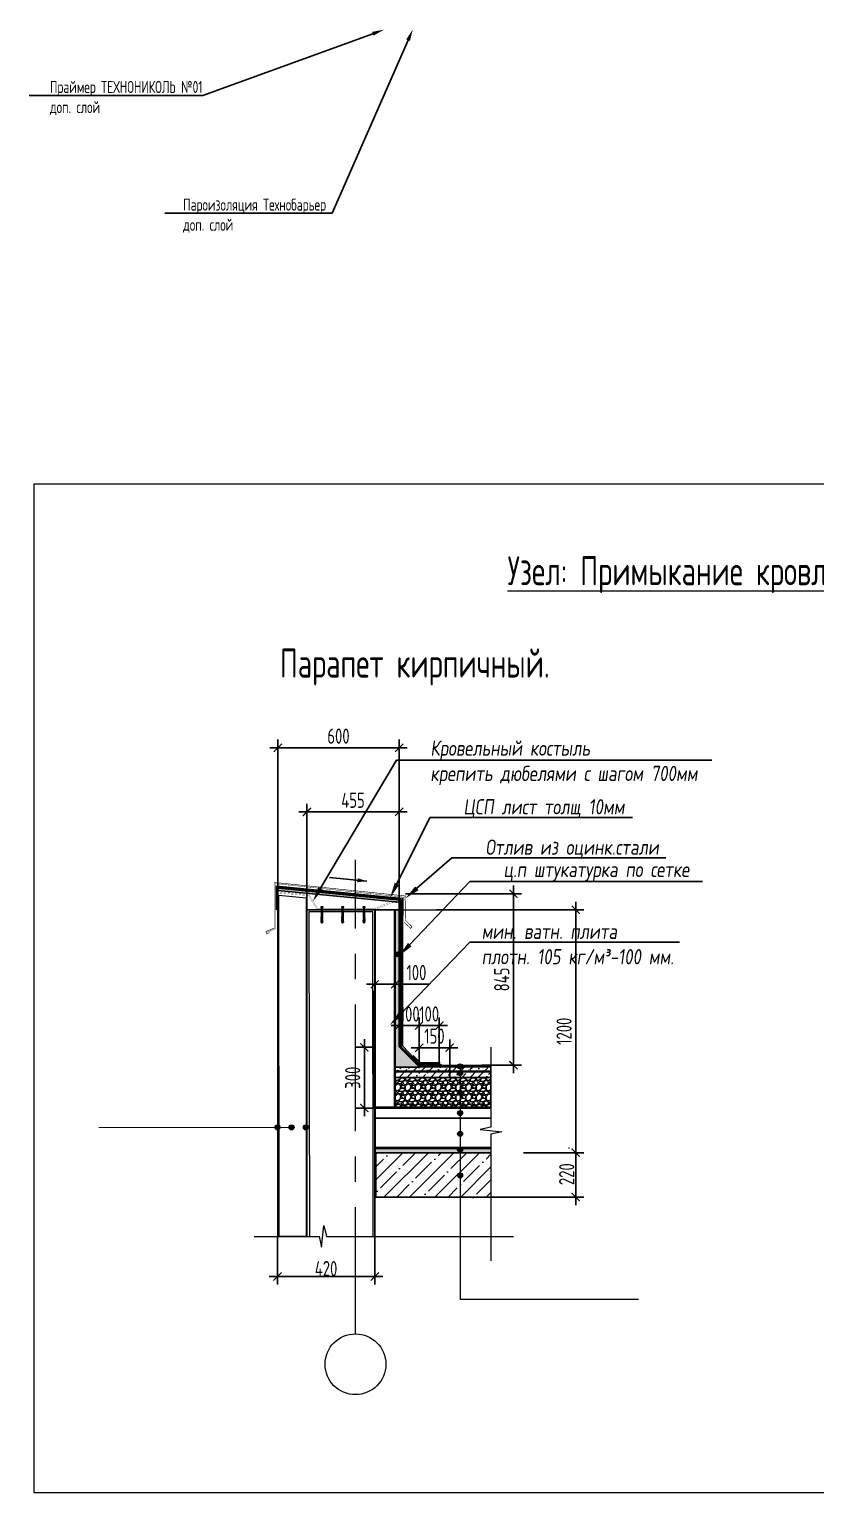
# Model space of a CAD drawing. Header units: millimetres. Extents: x -360149 to 682031, y -35655 to 209517.
# Drawn here: x 591470 to 595349, y 121304 to 128523 of the extents above; entities that cross this region are included whole.
import ezdxf
from ezdxf import colors
from ezdxf.entities.mleader import LeaderData, LeaderLine
from ezdxf.math import Vec2, Vec3

# ---------------------------------------------------------------- set-up
doc = ezdxf.new("R2010")
doc.units = ezdxf.units.MM
doc.header["$MEASUREMENT"] = 0
doc.header["$PDMODE"] = 3
doc.header["$PDSIZE"] = -4
doc.linetypes.add('CENTER', pattern=[2, 1.25, -0.25, 0.25, -0.25])
doc.linetypes.add('штриховая 50', pattern=[1, 0.5, -0.5])
doc.layers.get('0').update_dxf_attribs({"color": 250, "lineweight": 9})
doc.layers.get('Defpoints').update_dxf_attribs({"color": 6})
for name, color, linetype, lineweight in [('0.35', 30, 'Continuous', 30), ('_0', 250, 'Continuous', 9), ('_Выноска', 7, 'Continuous', 15), ('TN-ГИДРОИЗОЛЯЦИЯ БИТУМАЯ нижняя', 173, 'Continuous', 15), ('АР_Выноски АПР', 7, 'Continuous', 5), ('АР_Навесной фасад', 147, 'Continuous', 5), ('АР_Оси', 195, 'Continuous', 9), ('АР_Тонкие', 250, 'Continuous', 5), ('Крепеж', 251, 'Continuous', 15), ('Маркировка потолков', 7, 'Continuous', 9), ('текст', 7, 'Continuous', 15)]:
    doc.layers.add(name, color=color, linetype=linetype, lineweight=lineweight)
doc.styles.add('ISOCPEUR', font='isocpeur.ttf', dxfattribs={"width": 0.7})
doc.styles.add('Архитект', font='isocpeur.ttf', dxfattribs={"width": 0.8, "oblique": 8})
doc.dimstyles.new('R_50', dxfattribs={"dimtxt": 140, "dimasz": 30, "dimexe": 20, "dimexo": 0, "dimgap": 20, "dimtad": 1, "dimdec": 0, "dimrnd": 5, "dimzin": 0, "dimdsep": 46, "dimtxsty": 'ISOCPEUR', "dimblk": 'ARCHTICK', "dimcen": 50, "dimdle": 20, "dimclrd": 256, "dimclre": 256, "dimclrt": 256, "dimadec": 0, "dimazin": 0, "dimtfac": 2, "dimtdec": 0, "dimtofl": 0, "dimtmove": 1, "dimatfit": 3, "dimfxl": 1, "dimtvp": 3, "dimtolj": 1, "dimtzin": 0, "dimarcsym": 0})

# ---------------------------------------------------------------- blocks, each defined once
blk = doc.blocks.new('*U1870')
blk.add_lwpolyline([(0, -14.46), (0, -1), (2.25, -0.5), (-2.25, 0), (0, 0.5), (0, 39.26)])
blk = doc.blocks.new('*U1687')
blk.add_lwpolyline([(0, -17.58), (0, -1), (2.25, -0.5), (-2.25, 0), (0, 0.5), (0, 26.72)])
blk = doc.blocks.new('_ArchTick')
at = {"color": 0, "linetype": 'ByBlock', "const_width": 0.15}
blk.add_lwpolyline([(-0.5, -0.5), (0.5, 0.5)], dxfattribs=at)
blk = doc.blocks.new('*D1871')
at = {"layer": '_0', "lineweight": -2, "ltscale": 500, "transparency": 16777216}
for p, q in [((593907.5, 122981.1), (594204.8, 122981.1)), ((594164.8, 123021.1), (594164.8, 122722.3)), ((593720.7, 122762.3), (594204.8, 122762.3))]:
    blk.add_line(p, q, dxfattribs=at)
at = {"layer": 'Defpoints', "color": 0, "lineweight": 30, "ltscale": 500, "transparency": 16777216}
for p in [(593907.5, 122981.1), (593720.7, 122762.3), (594164.8, 122762.3)]:
    blk.add_point(p, dxfattribs=at)
at = {"layer": '_0', "lineweight": -2, "ltscale": 500, "transparency": 16777216, "xscale": 40, "yscale": 40, "zscale": 40}
for p, rotation in [((594164.8, 122981.1), 90), ((594164.8, 122762.3), 270)]:
    blk.add_blockref('_ArchTick', p, dxfattribs=dict(at, rotation=rotation))
at = {"layer": '_0', "ltscale": 500, "transparency": 16777216, "insert": (594120.3, 122875), "char_height": 75, "attachment_point": 5, "rotation": 90, "style": 'ISOCPEUR'}
blk.add_mtext('\\A1;220', dxfattribs=at)
blk = doc.blocks.new('*D1872')
at = {"layer": '_0', "lineweight": -2, "ltscale": 500, "transparency": 16777216}
for p, q in [((593325.5, 124258.7), (593897.5, 124258.7)), ((593857.5, 123372.6), (593857.5, 124298.7)), ((593701.3, 123412.6), (593897.5, 123412.6))]:
    blk.add_line(p, q, dxfattribs=at)
at = {"layer": 'Defpoints', "color": 0, "lineweight": 30, "ltscale": 500, "transparency": 16777216}
for p in [(593325.5, 124258.7), (593857.5, 124258.7), (593701.3, 123412.6)]:
    blk.add_point(p, dxfattribs=at)
at = {"layer": '_0', "lineweight": -2, "ltscale": 500, "transparency": 16777216, "xscale": 40, "yscale": 40, "zscale": 40}
for p, rotation in [((593857.5, 124258.7), 90), ((593857.5, 123412.6), 270)]:
    blk.add_blockref('_ArchTick', p, dxfattribs=dict(at, rotation=rotation))
at = {"layer": '_0', "ltscale": 500, "transparency": 16777216, "insert": (593800, 123835.7), "char_height": 75, "attachment_point": 5, "rotation": 90, "style": 'ISOCPEUR'}
blk.add_mtext('\\A1;845', dxfattribs=at)
blk = doc.blocks.new('*D1873')
at = {"layer": '_0', "lineweight": -2, "ltscale": 500, "transparency": 16777216}
for p, q in [((593173.5, 123742.6), (593173.5, 123852.3)), ((593274, 123735.3), (593274, 123852.3)), ((593133.5, 123812.3), (593314, 123812.3)), ((593443.8, 123812.3), (593274, 123812.3))]:
    blk.add_line(p, q, dxfattribs=at)
at = {"layer": 'Defpoints', "color": 0, "lineweight": 30, "ltscale": 500, "transparency": 16777216}
for p in [(593274, 123812.3), (593173.5, 123742.6), (593274, 123735.3)]:
    blk.add_point(p, dxfattribs=at)
at = {"layer": '_0', "lineweight": -2, "ltscale": 500, "transparency": 16777216, "xscale": 40, "yscale": 40, "zscale": 40, "rotation": 180}
blk.add_blockref('_ArchTick', (593173.5, 123812.3), dxfattribs=at)
at = {"layer": '_0', "lineweight": -2, "ltscale": 500, "transparency": 16777216, "xscale": 40, "yscale": 40, "zscale": 40}
blk.add_blockref('_ArchTick', (593274, 123812.3), dxfattribs=at)
at = {"layer": '_0', "ltscale": 500, "transparency": 16777216, "insert": (593379.2, 123869.8), "char_height": 75, "attachment_point": 5, "style": 'ISOCPEUR'}
blk.add_mtext('\\A1;100', dxfattribs=at)
blk = doc.blocks.new('*D1874')
at = {"layer": '_0', "lineweight": -2, "ltscale": 500, "transparency": 16777216}
for p, q in [((593478.2, 124179.1), (594204.8, 124179.1)), ((594164.8, 122941.1), (594164.8, 124219.1)), ((594059.4, 122981.1), (594204.8, 122981.1))]:
    blk.add_line(p, q, dxfattribs=at)
at = {"layer": 'Defpoints', "color": 0, "lineweight": 30, "ltscale": 500, "transparency": 16777216}
for p in [(593478.2, 124179.1), (594164.8, 124179.1), (594059.4, 122981.1)]:
    blk.add_point(p, dxfattribs=at)
at = {"layer": '_0', "lineweight": -2, "ltscale": 500, "transparency": 16777216, "xscale": 40, "yscale": 40, "zscale": 40}
for p, rotation in [((594164.8, 124179.1), 90), ((594164.8, 122981.1), 270)]:
    blk.add_blockref('_ArchTick', p, dxfattribs=dict(at, rotation=rotation))
at = {"layer": '_0', "ltscale": 500, "transparency": 16777216, "insert": (594107.3, 123580.1), "char_height": 75, "attachment_point": 5, "rotation": 90, "style": 'ISOCPEUR'}
blk.add_mtext('\\A1;1200', dxfattribs=at)
blk = doc.blocks.new('*D1875')
at = {"layer": '_0', "lineweight": -2, "ltscale": 500, "transparency": 16777216}
for p, q in [((592693.5, 122567.1), (592693.5, 122330.4)), ((593173.5, 122567.1), (593173.5, 122330.4)), ((593213.5, 122370.4), (592653.5, 122370.4))]:
    blk.add_line(p, q, dxfattribs=at)
at = {"layer": 'Defpoints', "color": 0, "lineweight": 30, "ltscale": 500, "transparency": 16777216}
for p in [(592693.5, 122567.1), (593173.5, 122567.1), (592693.5, 122370.4)]:
    blk.add_point(p, dxfattribs=at)
at = {"layer": '_0', "lineweight": -2, "ltscale": 500, "transparency": 16777216, "xscale": 40, "yscale": 40, "zscale": 40, "rotation": 180}
blk.add_blockref('_ArchTick', (592693.5, 122370.4), dxfattribs=at)
at = {"layer": '_0', "lineweight": -2, "ltscale": 500, "transparency": 16777216, "xscale": 40, "yscale": 40, "zscale": 40}
blk.add_blockref('_ArchTick', (593173.5, 122370.4), dxfattribs=at)
at = {"layer": '_0', "ltscale": 500, "transparency": 16777216, "insert": (592933.5, 122409.1), "char_height": 75, "attachment_point": 5, "style": 'ISOCPEUR'}
blk.add_mtext('\\A1;420  ', dxfattribs=at)
blk = doc.blocks.new('Дюбель')
at = {"layer": 'Крепеж'}
for points in [[(-48.1, 2.8), (-49, 2.8), (-50.4, 2.1), (-50.4, -2.1), (-49, -2.8), (-48.1, -2.8)], [(-17.5, 4.2), (-18.3, 2.8), (-21.1, 3), (-21, 4.4), (-23.1, 4.5), (-23.9, 3.1), (-26.7, 3.3), (-26.6, 4.7), (-28.7, 4.8), (-29.5, 3.4), (-32.3, 3.6), (-32.2, 5), (-34.3, 5.1), (-35, 3.7), (-37.8, 3.9), (-37.8, 5.3), (-39.9, 5.4), (-40.6, 4), (-43.4, 4.2), (-43.4, 5.6), (-45.5, 5.7), (-48, 4.4), (-48.1, 1.6), (-17.6, 0), (-48.1, -1.6), (-48, -4.4), (-45.5, -5.7), (-43.4, -5.6), (-43.4, -4.2), (-40.6, -4), (-39.9, -5.4), (-37.8, -5.3), (-37.8, -3.9), (-35, -3.7), (-34.3, -5.1), (-32.2, -5), (-32.3, -3.6), (-29.5, -3.4), (-28.7, -4.8), (-26.6, -4.7), (-26.7, -3.3), (-23.9, -3.1), (-23.1, -4.5), (-21, -4.4), (-21.1, -3), (-18.3, -2.8), (-17.5, -4.2)], [(0, -4.2), (0, 4.2), (-17.5, 4.2), (-17.5, -4.2), (0, -4.2)]]:
    blk.add_lwpolyline(points, dxfattribs=at)
blk = doc.blocks.new('A$C2a593a76')
at = {"layer": 'Крепеж'}
blk.add_lwpolyline([(8.5, 50.4), (8.5, 74.5), (10.5, 75.3, 0.300062), (11.4, 76.7), (11.4, 78.3), (6.4, 78.3), (6.4, 76.3), (5, 76.3), (5, 78.3), (0, 78.3), (0, 76.7, 0.300062), (0.9, 75.3), (2.9, 74.5), (2.9, 50.4)], format="xyb", dxfattribs=at)
for points in [[(2.9, 56.5), (9.6, 59.3), (8.5, 60.7), (1.8, 57.9)], [(2.9, 53.8), (9.6, 56.6), (8.5, 58), (1.8, 55.2)], [(2.9, 51.1), (9.6, 53.9), (8.5, 55.3), (1.8, 52.5)]]:
    blk.add_lwpolyline(points, close=True, dxfattribs=at)
blk.add_lwpolyline([(7.6, 50.4), (9.6, 51.2), (8.5, 52.6), (3.1, 50.4)], dxfattribs=at)
at = {"layer": 'Крепеж', "rotation": 90}
blk.add_blockref('Дюбель', (5.7, 50.4), dxfattribs=at)
blk = doc.blocks.new('*D1876')
at = {"layer": '_0', "lineweight": -2, "ltscale": 500, "transparency": 16777216}
for p, q in [((593254, 123607.8), (593432.4, 123607.8)), ((593294, 123607.8), (593294, 123647.8)), ((593392.4, 123530.9), (593392.4, 123647.8))]:
    blk.add_line(p, q, dxfattribs=at)
at = {"layer": 'Defpoints', "color": 0, "lineweight": 30, "ltscale": 500, "transparency": 16777216}
for p in [(593294, 123607.8), (593392.4, 123607.8), (593392.4, 123530.9)]:
    blk.add_point(p, dxfattribs=at)
at = {"layer": '_0', "lineweight": -2, "ltscale": 500, "transparency": 16777216, "xscale": 40, "yscale": 40, "zscale": 40, "rotation": 180}
blk.add_blockref('_ArchTick', (593294, 123607.8), dxfattribs=at)
at = {"layer": '_0', "lineweight": -2, "ltscale": 500, "transparency": 16777216, "xscale": 40, "yscale": 40, "zscale": 40}
blk.add_blockref('_ArchTick', (593392.4, 123607.8), dxfattribs=at)
at = {"layer": '_0', "ltscale": 500, "transparency": 16777216, "insert": (593346, 123665.3), "char_height": 75, "attachment_point": 5, "style": 'ISOCPEUR'}
blk.add_mtext('\\A1;100', dxfattribs=at)
blk = doc.blocks.new('*D1877')
at = {"layer": '_0', "lineweight": -2, "ltscale": 500, "transparency": 16777216}
for p, q in [((593352.4, 123607.8), (593531.7, 123607.8)), ((593392.4, 123522), (593392.4, 123647.8)), ((593491.7, 123420.2), (593491.7, 123647.8))]:
    blk.add_line(p, q, dxfattribs=at)
at = {"layer": 'Defpoints', "color": 0, "lineweight": 30, "ltscale": 500, "transparency": 16777216}
for p in [(593491.7, 123607.8), (593392.4, 123522), (593491.7, 123420.2)]:
    blk.add_point(p, dxfattribs=at)
at = {"layer": '_0', "lineweight": -2, "ltscale": 500, "transparency": 16777216, "xscale": 40, "yscale": 40, "zscale": 40, "rotation": 180}
blk.add_blockref('_ArchTick', (593392.4, 123607.8), dxfattribs=at)
at = {"layer": '_0', "lineweight": -2, "ltscale": 500, "transparency": 16777216, "xscale": 40, "yscale": 40, "zscale": 40}
blk.add_blockref('_ArchTick', (593491.7, 123607.8), dxfattribs=at)
at = {"layer": '_0', "ltscale": 500, "transparency": 16777216, "insert": (593442, 123665.3), "char_height": 75, "attachment_point": 5, "style": 'ISOCPEUR'}
blk.add_mtext('\\A1;100', dxfattribs=at)
blk = doc.blocks.new('*D1878')
at = {"layer": '_0', "lineweight": -2, "ltscale": 500, "transparency": 16777216}
for p, q in [((593392.7, 123397.3), (593392.7, 123538.7)), ((593543.2, 123349.5), (593543.2, 123538.7)), ((593352.7, 123498.7), (593583.2, 123498.7))]:
    blk.add_line(p, q, dxfattribs=at)
at = {"layer": 'Defpoints', "color": 0, "lineweight": 30, "ltscale": 500, "transparency": 16777216}
for p in [(593543.2, 123498.7), (593392.7, 123397.3), (593543.2, 123349.5)]:
    blk.add_point(p, dxfattribs=at)
at = {"layer": '_0', "lineweight": -2, "ltscale": 500, "transparency": 16777216, "xscale": 40, "yscale": 40, "zscale": 40, "rotation": 180}
blk.add_blockref('_ArchTick', (593392.7, 123498.7), dxfattribs=at)
at = {"layer": '_0', "lineweight": -2, "ltscale": 500, "transparency": 16777216, "xscale": 40, "yscale": 40, "zscale": 40}
blk.add_blockref('_ArchTick', (593543.2, 123498.7), dxfattribs=at)
at = {"layer": '_0', "ltscale": 500, "transparency": 16777216, "insert": (593468, 123556.2), "char_height": 75, "attachment_point": 5, "style": 'ISOCPEUR'}
blk.add_mtext('\\A1;150', dxfattribs=at)
blk = doc.blocks.new('*D1887')
at = {"layer": '_0', "lineweight": -2, "ltscale": 500, "transparency": 16777216}
for p, q in [((592655.4, 124978.7), (593334, 124978.7)), ((592695.4, 123821.3), (592695.4, 125018.7)), ((593294, 123795.2), (593294, 125018.7))]:
    blk.add_line(p, q, dxfattribs=at)
at = {"layer": 'Defpoints', "color": 0, "lineweight": 30, "ltscale": 500, "transparency": 16777216}
for p in [(593294, 124978.7), (592695.4, 123821.3), (593294, 123795.2)]:
    blk.add_point(p, dxfattribs=at)
at = {"layer": '_0', "lineweight": -2, "ltscale": 500, "transparency": 16777216, "xscale": 40, "yscale": 40, "zscale": 40, "rotation": 180}
blk.add_blockref('_ArchTick', (592695.4, 124978.7), dxfattribs=at)
at = {"layer": '_0', "lineweight": -2, "ltscale": 500, "transparency": 16777216, "xscale": 40, "yscale": 40, "zscale": 40}
blk.add_blockref('_ArchTick', (593294, 124978.7), dxfattribs=at)
at = {"layer": '_0', "ltscale": 500, "transparency": 16777216, "insert": (592994.7, 125036.2), "char_height": 75, "attachment_point": 5, "style": 'ISOCPEUR'}
blk.add_mtext('\\A1;600', dxfattribs=at)
blk = doc.blocks.new('*D1888')
at = {"layer": '_0', "lineweight": -2, "ltscale": 500, "transparency": 16777216}
for p, q in [((592839, 124179.1), (592839, 124702.2)), ((593294, 124179.1), (593294, 124702.2)), ((592799, 124662.2), (593334, 124662.2))]:
    blk.add_line(p, q, dxfattribs=at)
at = {"layer": 'Defpoints', "color": 0, "lineweight": 30, "ltscale": 500, "transparency": 16777216}
for p in [(593294, 124662.2), (592839, 124179.1), (593294, 124179.1)]:
    blk.add_point(p, dxfattribs=at)
at = {"layer": '_0', "lineweight": -2, "ltscale": 500, "transparency": 16777216, "xscale": 40, "yscale": 40, "zscale": 40, "rotation": 180}
blk.add_blockref('_ArchTick', (592839, 124662.2), dxfattribs=at)
at = {"layer": '_0', "lineweight": -2, "ltscale": 500, "transparency": 16777216, "xscale": 40, "yscale": 40, "zscale": 40}
blk.add_blockref('_ArchTick', (593294, 124662.2), dxfattribs=at)
at = {"layer": '_0', "ltscale": 500, "transparency": 16777216, "insert": (593066.5, 124719.7), "char_height": 75, "attachment_point": 5, "style": 'ISOCPEUR'}
blk.add_mtext('\\A1;455', dxfattribs=at)
blk = doc.blocks.new('*D1891')
at = {"layer": '_0', "lineweight": -2, "ltscale": 500, "transparency": 16777216}
for p, q in [((593122.3, 123161.1), (593122.3, 123540.9)), ((593170, 123500.9), (593082.3, 123500.9)), ((593167.5, 123201.1), (593082.3, 123201.1))]:
    blk.add_line(p, q, dxfattribs=at)
at = {"layer": 'Defpoints', "color": 0, "lineweight": 30, "ltscale": 500, "transparency": 16777216}
for p in [(593122.3, 123500.9), (593170, 123500.9), (593167.5, 123201.1)]:
    blk.add_point(p, dxfattribs=at)
at = {"layer": '_0', "lineweight": -2, "ltscale": 500, "transparency": 16777216, "xscale": 40, "yscale": 40, "zscale": 40}
for p, rotation in [((593122.3, 123500.9), 90), ((593122.3, 123201.1), 270)]:
    blk.add_blockref('_ArchTick', p, dxfattribs=dict(at, rotation=rotation))
at = {"layer": '_0', "ltscale": 500, "transparency": 16777216, "insert": (593064.8, 123351), "char_height": 75, "attachment_point": 5, "rotation": 90, "style": 'ISOCPEUR'}
blk.add_mtext('\\A1;300', dxfattribs=at)

msp = doc.modelspace()

# ---------------------------------------------------------------- hatches: boundary and pattern name
at = {"lineweight": 9, "transparency": 33554559}
h = msp.add_hatch(dxfattribs=at)
h.set_pattern_fill('AR-SAND', color=256, scale=5, angle=83.526002)
h.set_pattern_definition([(121.0260016, (608038.807, -312194.5835), (-9.60819652, 0.77331083), [0, -7.6, 0, -8.5, 0, -8.125]), (91.0260016, (608038.807, -312194.584), (-13.02301596, 10.3834727), [0, -4.1, 0, -6.85, 0, -2.625]), (51.0260016, (608038.1135, -312200.694), (1.72751854, 15.47460722), [0, -2.5, 0, -9, 0, -11.75]), (41.0260016, (608038.114, -312200.694), (-2.66565517, 15.4295843), [0, -1.25, 0, -5.9, 0, -6.75])])
h.paths.add_polyline_path([(592697.22, 124285.25), (592696.35, 124275.28), (593252.38, 124226.99), (593253.26, 124236.95)])
h = msp.add_hatch(dxfattribs=at)
h.set_pattern_fill('AR-SAND', color=256, scale=5, angle=0.00002)
h.set_pattern_definition([(37.5000203, (161122.8434, 59706.787), (-0.31497021, 9.63411873), [0, -7.6, 0, -8.5, 0, -8.125]), (7.5000203, (161122.843, 59706.787), (8.8488785, 14.11073347), [0, -4.1, 0, -6.85, 0, -2.625]), (327.5000203, (161116.693, 59706.787), (15.5707093, 0.0283008), [0, -2.5, 0, -9, 0, -11.75]), (317.5000203, (161116.693, 59706.787), (15.03063146, 4.38838316), [0, -1.25, 0, -5.9, 0, -6.75])])
h.paths.add_polyline_path([(593294.01, 124179.12), (593274.01, 124179.12), (593274.01, 123402.56), (593393.95, 123402.62), (593294.01, 123502.57)])
h = msp.add_hatch(dxfattribs=at)
h.set_pattern_fill('ANSI36', color=256, scale=8.657649, angle=0.00002)
h.set_pattern_definition([(45, (592117.27, 122875.627), (14.5777, 53.4517), [68.7201, -13.744, 0, -13.744])])
h.paths.add_polyline_path([(593746.68, 123402.8), (593274.01, 123402.56), (593274.01, 123352.56), (593746.68, 123352.56)])
h = msp.add_hatch(dxfattribs=at)
h.set_pattern_fill('GRAVEL', color=256, scale=50)
h.set_pattern_definition([(228.0127875, (161058.8434, 58726.786), (-400, -450), [6.7268, -665.9544024]), (184.9697407, (161054.3434, 58721.786), (600, 50), [11.5434, -1142.796238]), (132.5104471, (161042.8434, 58720.786), (500, -550), [8.1394, -805.80163]), (267.273689, (161023.3434, 58708.286), (50, 1000), [10.5119, -1040.677902]), (292.8336542, (161022.8434, 58697.786), (-250, 600), [10.30775, -1020.4686564]), (357.273689, (161026.8434, 58688.286), (-1000, 50), [10.5119, -1040.677902]), (37.69424047, (161037.3434, 58687.786), (-650, -500), [13.90145, -1376.2424274]), (72.25532837, (161048.3434, 58696.286), (350, 1100), [13.1244, -1299.316075]), (121.4295656, (161052.3434, 58708.786), (-400, 650), [10.5475, -1044.2036555]), (175.2363583, (161046.8434, 58717.786), (550, -50), [12.0416, -590.038129]), (222.3974378, (161034.8434, 58718.786), (-600, -550), [15.5724, -1541.66875]), (138.8140748, (161072.8434, 58707.786), (-350, 300), [5.31505, -526.1922406]), (171.4692344, (161068.8434, 58711.286), (650, -100), [10.11185, -1001.075571]), (225, (161058.843, 58712.786), (-6e-15, -50), [7.07105, -63.639628]), (203.1985905, (161055.3434, 58718.786), (250, 100), [3.8079, -376.9807553]), (291.8014095, (161051.843, 58717.286), (-50, 150), [5.38515, -263.8730904]), (30.9637565, (161053.843, 58712.286), (150, 100), [8.74645, -282.801145]), (161.565051, (161061.343, 58716.786), (100, -50), [6.32455, -151.789333]), (16.3895403, (161022.8434, 58717.286), (500, 150), [8.86, -877.1422573]), (70.3461759, (161031.3434, 58719.786), (-200, -550), [7.43305, -735.8703874]), (293.1985905, (161061.3434, 58726.786), (-100, 250), [7.61575, -373.1729053]), (343.6104597, (161064.3434, 58719.786), (-500, 150), [8.86, -877.1422573]), (339.4439548, (161022.8434, 58686.286), (-250, 100), [8.544, -418.656187]), (294.7751406, (161030.8434, 58683.286), (-250, 550), [7.1589, -708.732153]), (66.8014095, (161061.8434, 58676.786), (100, 250), [7.61575, -373.1729053]), (17.3540246, (161064.8434, 58683.786), (-650, -200), [8.38155, -829.7711807]), (69.4439548, (161037.3434, 58676.786), (-100, -250), [4.272, -422.928187]), (101.3099325, (161058.843, 58676.786), (-50, 200), [2.5495, -252.4014757]), (165.9637565, (161058.343, 58679.286), (150, -50), [10.30775, -195.847531]), (186.00900596, (161048.3434, 58681.786), (500, 50), [9.5525, -945.696159]), (303.6900675, (161053.843, 58707.786), (-50, 100), [7.2111, -173.066464]), (353.1572266, (161057.8434, 58701.786), (850, -100), [12.5897, -1246.378131]), (60.9453959, (161070.3434, 58700.286), (-200, -350), [5.1478, -509.633707]), (90, (161072.843, 58704.786), (-50, 50), [3, -47]), (120.2564372, (161047.3434, 58683.286), (200, -350), [6.9462, -687.6759995]), (48.0127875, (161043.8434, 58689.286), (400, 450), [13.4536, -659.2276024]), (0, (161052.843, 58699.286), (50, 50), [13, -37]), (325.3048465, (161065.8434, 58699.286), (500, -350), [7.9057, -782.663715]), (254.0546041, (161072.3434, 58694.786), (-50, -200), [7.2801, -356.7253945]), (207.64597536, (161070.3434, 58687.786), (-950, -500), [11.85325, -1173.473709]), (175.42607874, (161059.8434, 58682.286), (-650, 50), [12.53995, -1241.4536704])])
h.paths.add_polyline_path([(593746.68, 123352.56), (593274.01, 123352.56), (593274.01, 123201.07), (593746.68, 123201.07)])
h = msp.add_hatch(dxfattribs=at)
h.set_pattern_fill('AR-SAND', color=256, scale=5, angle=0.00002)
h.set_pattern_definition([(37.5000203, (161022.8434, 58676.786), (-0.31497021, 9.63411873), [0, -7.6, 0, -8.5, 0, -8.125]), (7.5000203, (161022.843, 58676.786), (8.8488785, 14.11073347), [0, -4.1, 0, -6.85, 0, -2.625]), (327.5000203, (161016.693, 58676.786), (15.5707093, 0.0283008), [0, -2.5, 0, -9, 0, -11.75]), (317.5000203, (161016.693, 58676.786), (15.03063146, 4.38838316), [0, -1.25, 0, -5.9, 0, -6.75])])
h.paths.add_polyline_path([(593746.68, 123001.07), (593175.63, 123001.07), (593175.63, 122981.07), (593746.68, 122981.07)])
at = {"layer": '_Выноска'}
h = msp.add_hatch(color=256, dxfattribs=at)
edge = h.paths.add_edge_path()
edge.add_arc((593285.59, 123959.66), 12.42, 0, 360)
h = msp.add_hatch(color=256, dxfattribs=at)
edge = h.paths.add_edge_path()
edge.add_arc((593285.59, 123959.66), 12.42, 0, 360)
h = msp.add_hatch(color=256, dxfattribs=at)
edge = h.paths.add_edge_path()
edge.add_arc((593594.79, 123407.13), 12.42, 0, 360)
h = msp.add_hatch(color=256, dxfattribs=at)
edge = h.paths.add_edge_path()
edge.add_arc((593594.79, 123407.13), 12.42, 0, 360)
h = msp.add_hatch(color=256, dxfattribs=at)
edge = h.paths.add_edge_path()
edge.add_arc((593594.79, 123373.42), 12.42, 0, 360)
h = msp.add_hatch(color=256, dxfattribs=at)
edge = h.paths.add_edge_path()
edge.add_arc((593594.79, 123373.42), 12.42, 0, 360)
h = msp.add_hatch(color=256, dxfattribs=at)
edge = h.paths.add_edge_path()
edge.add_arc((593594.79, 123276), 12.42, 0, 360)
h = msp.add_hatch(color=256, dxfattribs=at)
edge = h.paths.add_edge_path()
edge.add_arc((593594.79, 123276), 12.42, 0, 360)
h = msp.add_hatch(color=256, dxfattribs=at)
edge = h.paths.add_edge_path()
edge.add_arc((593594.79, 123176.38), 12.42, 0, 360)
h = msp.add_hatch(color=256, dxfattribs=at)
edge = h.paths.add_edge_path()
edge.add_arc((593594.79, 123176.38), 12.42, 0, 360)
h = msp.add_hatch(color=256, dxfattribs=at)
edge = h.paths.add_edge_path()
edge.add_arc((592693.91, 123105.59), 12.42, 0, 360)
h = msp.add_hatch(color=256, dxfattribs=at)
edge = h.paths.add_edge_path()
edge.add_arc((592693.91, 123105.59), 12.42, 0, 360)
h = msp.add_hatch(color=256, dxfattribs=at)
edge = h.paths.add_edge_path()
edge.add_arc((592763.13, 123105.59), 12.42, 0, 360)
h = msp.add_hatch(color=256, dxfattribs=at)
edge = h.paths.add_edge_path()
edge.add_arc((592833.91, 123105.59), 12.42, 0, 360)
h = msp.add_hatch(color=256, dxfattribs=at)
edge = h.paths.add_edge_path()
edge.add_arc((593594.79, 123074.09), 12.42, 0, 360)
h = msp.add_hatch(color=256, dxfattribs=at)
edge = h.paths.add_edge_path()
edge.add_arc((593594.79, 123074.09), 12.42, 0, 360)
h = msp.add_hatch(color=256, dxfattribs=at)
edge = h.paths.add_edge_path()
edge.add_arc((593594.79, 122995.58), 12.42, 0, 360)
h = msp.add_hatch(color=256, dxfattribs=at)
edge = h.paths.add_edge_path()
edge.add_arc((593594.79, 122995.58), 12.42, 0, 360)
h = msp.add_hatch(color=256, dxfattribs=at)
edge = h.paths.add_edge_path()
edge.add_arc((593594.79, 122868.98), 12.42, 0, 360)
h = msp.add_hatch(color=256, dxfattribs=at)
edge = h.paths.add_edge_path()
edge.add_arc((593594.79, 122868.98), 12.42, 0, 360)
at = {"layer": 'Маркировка потолков', "lineweight": 9, "ltscale": 5000, "transparency": 33554610}
h = msp.add_hatch(dxfattribs=at)
h.set_pattern_fill('ANSI35', color=256, scale=356.9777)
h.set_pattern_definition([(45, (160977.465, 58676.79), (-63.105338, 63.105338), []), (45, (161040.57, 58676.79), (-63.105338, 63.105338), [111.555531, -22.311106, 0, -22.311106])])
h.paths.add_polyline_path([(593746.68, 122759.76), (593746.68, 122981.07), (593178.63, 122980.85), (593178.64, 122762.13)])

# ---------------------------------------------------------------- linework, layer by layer
at = {"lineweight": 20}
for points in [[(593746.68, 123402.8), (593274.01, 123402.56), (593274.01, 123352.56), (593746.68, 123352.56)], [(593746.68, 123352.56), (593274.01, 123352.56), (593274.01, 123201.07), (593746.68, 123201.07)]]:
    msp.add_lwpolyline(points, close=True, dxfattribs=at)
at = {"lineweight": 25}
msp.add_lwpolyline([(593274.01, 123380.36), (593746.68, 123380.36), (593746.68, 123383.36), (593274.01, 123383.36)], close=True, dxfattribs=at)
at = {"lineweight": 30}
for centre in [(593286.35, 123384.86), (593431.73, 123384.86), (593437.36, 123384.86), (593537.24, 123384.86), (593637.13, 123384.86)]:
    msp.add_circle(centre, 1.5, dxfattribs=at)
at = {"layer": '0.35', "color": 18, "ltscale": 200, "true_color": 0x000000}
msp.add_lwpolyline([(593746.68, 122981.07), (593178.75, 122981.07), (593178.51, 122762.26), (593746.68, 122762.26)], dxfattribs=at)
at = {"layer": '_0', "color": 251, "ltscale": 500}
for p, q in [((592695.44, 122567.11), (592695.44, 124179.12)), ((592700.44, 122567.11), (592700.44, 124179.12))]:
    msp.add_line(p, q, dxfattribs=at)
at = {"layer": '_0', "color": 7, "ltscale": 500}
for p, q in [((593161.67, 124179.12), (593558.17, 124179.12)), ((593175.63, 124179.12), (593175.63, 122981.07)), ((593274.01, 124179.12), (593274.01, 123201.07)), ((593173.51, 123201.07), (593746.68, 123201.07)), ((593274.01, 123001.07), (593746.68, 123001.07))]:
    msp.add_line(p, q, dxfattribs=at)
at = {"layer": '_0', "color": 1, "ltscale": 500}
msp.add_line((593274.01, 123352.56), (593746.68, 123352.56), dxfattribs=at)
at = {"layer": '_0', "color": 7, "lineweight": 30, "ltscale": 500}
msp.add_line((593175.63, 123151.07), (593746.68, 123151.07), dxfattribs=at)
at = {"layer": '_0', "color": 5, "ltscale": 500}
msp.add_lwpolyline([(591494.21, 126281.2), (605292, 126281.2), (605292, 121303.52), (591494.21, 121303.52)], close=True, dxfattribs=at)
at = {"layer": '_0', "color": 7, "ltscale": 500}
msp.add_lwpolyline([(593088.5, 124325.22, 20, 0, 0), (593134.82, 124320.77, 0, 0, 0)], format="xyseb", dxfattribs=at)
at = {"layer": '_0', "color": 7, "lineweight": 30, "ltscale": 500, "const_width": 3}
msp.add_lwpolyline([(592654.25, 124066.1), (592641.6, 124060.8), (592636.02, 124071.49), (592679.28, 124089.88), (592679.28, 124314.22), (593325.48, 124247.34), (593323.67, 124128.96), (593356.76, 124096.39), (593351.32, 124087.2), (593317.77, 124118.11)], dxfattribs=at)
at = {"layer": '_0', "color": 8, "lineweight": 200, "ltscale": 500, "const_width": 2}
msp.add_lwpolyline([(592643.53, 124068.58), (592683.95, 124086.05), (592684.51, 124308.31), (593317.95, 124241.43), (593316.51, 124150.88)], dxfattribs=at)
at = {"layer": '_0', "color": 1, "ltscale": 500}
for points in [[(592688.23, 124178.43), (592688.95, 124297.88), (593309.08, 124236.85), (593310.05, 124235.54), (593310.05, 124077.23)], [(592691.64, 124177.2), (592691.75, 124292.39), (593301.63, 124233.62), (593304.01, 124230.32), (593304.01, 124077.23)], [(592693.94, 124287.8), (593299.01, 124228.78), (593299.01, 124077.23)], [(593299.01, 124081.47), (593299.01, 123503.3), (593394.63, 123405.46), (593496.54, 123405.46)], [(593304.01, 124081.47), (593304.01, 123504.08), (593395.76, 123410.88), (593496.54, 123410.88), (593505.36, 123407.13), (593746.68, 123407.13)], [(593310.05, 124081.47), (593310.05, 123508.88), (593398.35, 123416.23), (593496.54, 123413.77), (593506.04, 123409.72), (593543.23, 123409.72)], [(593362.69, 123460.8), (593397.28, 123425.79), (593496.54, 123426.13)], [(593395.85, 123419.88), (593491.68, 123419.88), (593505.83, 123413.32), (593746.68, 123413.32)]]:
    msp.add_lwpolyline(points, dxfattribs=at)
at = {"layer": '_0', "color": 7, "lineweight": 25, "ltscale": 500, "const_width": 1}
msp.add_lwpolyline([(592694.05, 124185.76), (592694.05, 124267.89), (592848.74, 124254.19), (592890.81, 124187.73), (593179.66, 124187.73), (593254.74, 124221.34), (593294.23, 124217.27), (593294.01, 124211.95), (593258.06, 124215.32), (593183.59, 124182.73), (592888.06, 124182.73), (592845.84, 124249.43), (592699.05, 124262.43), (592699.05, 124185.76), (592694.05, 124185.76)], dxfattribs=at)
at = {"layer": '_0', "color": 7, "lineweight": 30, "ltscale": 500}
msp.add_lwpolyline([(592696.35, 124275.28), (593294.23, 124217.27), (593295.1, 124227.23), (592697.22, 124285.25)], close=True, dxfattribs=at)
at = {"layer": '_0', "color": 7}
for points in [[(592700.44, 124250.89), (592835.44, 124239.05), (592835.44, 122568.1), (592701.54, 122568.1)], [(593294.01, 124179.12), (593274.01, 124179.12), (593274.01, 123402.56), (593393.95, 123402.62), (593294.01, 123502.57)]]:
    msp.add_lwpolyline(points, close=True, dxfattribs=at)
for points in [[(593271.01, 123201.07), (593271.01, 124179.12), (593175.63, 124179.12), (593175.63, 123001.07), (593271.01, 123001.07)], [(593165.48, 122567.11), (593163.51, 124169.12), (592849.01, 124169.12), (592850.98, 122567.11)]]:
    msp.add_lwpolyline(points, dxfattribs=at)
at = {"layer": '_0', "color": 7, "ltscale": 500}
for points in [[(593167.46, 123780.29), (593167.46, 123201.07), (593172.5, 123201.07), (593172.5, 123481.07)], [(593595.3, 123413.32), (593595.3, 122258.45), (594474.04, 122258.45)], [(593746.68, 123206.11), (593167.46, 123206.11), (593167.46, 123201.07), (593746.68, 123201.07)], [(591812.29, 123106.2), (592768.2, 123105.78)], [(593746.68, 123006.11), (593175.63, 123006.11), (593175.63, 123001.07), (593746.68, 123001.07)], [(594132.58, 123001.07), (594132.58, 123006.11)]]:
    msp.add_lwpolyline(points, dxfattribs=at)
at = {"layer": '_Выноска'}
for centre in [(593285.59, 123959.66), (593285.59, 123959.66), (593594.79, 123407.13), (593594.79, 123407.13), (593594.79, 123373.42), (593594.79, 123373.42), (593594.79, 123276), (593594.79, 123276), (593594.79, 123176.38), (593594.79, 123176.38), (592693.91, 123105.59), (592693.91, 123105.59), (592763.13, 123105.59), (592833.91, 123105.59), (593594.79, 123074.09), (593594.79, 123074.09), (593594.79, 122995.58), (593594.79, 122995.58), (593594.79, 122868.98), (593594.79, 122868.98)]:
    msp.add_circle(centre, 12.42, dxfattribs=at)
at = {"layer": 'TN-ГИДРОИЗОЛЯЦИЯ БИТУМАЯ нижняя', "linetype": 'штриховая 50', "ltscale": 150, "const_width": 5}
for points in [[(593169.98, 123201.07), (593169.96, 123500.86)], [(593167.46, 123203.59), (593746.68, 123203.61)], [(593175.73, 123003.61), (593746.68, 123003.61)]]:
    msp.add_lwpolyline(points, dxfattribs=at)
at = {"layer": 'АР_Навесной фасад', "color": 18, "lineweight": 30, "ltscale": 100, "true_color": 0x000000}
msp.add_lwpolyline([(592839.01, 122567.11), (592839.01, 124179.12), (593173.51, 124179.12), (593173.51, 122567.11)], dxfattribs=at)
at = {"layer": 'АР_Оси', "linetype": 'CENTER', "ltscale": 500}
msp.add_line((593078.51, 122087.34), (593078.51, 124426.47), dxfattribs=at)
at = {"layer": 'АР_Оси', "ltscale": 0.5}
msp.add_circle((593078.51, 121937.34), 150, dxfattribs=at)
at = {"layer": 'АР_Тонкие', "linetype": 'ByBlock', "lineweight": -2}
msp.add_lwpolyline([(593134.82, 124320.77), (592950.62, 124338.46)], dxfattribs=at)

# ---------------------------------------------------------------- block references
at = {"ltscale": 100, "xscale": 23.79851555813043, "yscale": 23.79851555813043, "zscale": 23.79851555813043}
for name, p, rotation in [('*U1687', (593746.68, 123083.69), 180), ('*U1870', (592923.03, 122568.1), 270)]:
    msp.add_blockref(name, p, dxfattribs=dict(at, rotation=rotation))
at = {"layer": '_0', "color": 7, "ltscale": 500}
for p in [(592907.06, 124115.76), (593009.14, 124115.36), (593115.32, 124115.36)]:
    msp.add_blockref('A$C2a593a76', p, dxfattribs=at)

# ---------------------------------------------------------------- texts
at = {"layer": 'текст', "ltscale": 100, "char_height": 142.7911, "attachment_point": 5, "style": 'ISOCPEUR'}
for s, insert, width in [('\\pxqc;{\\LУзел: Примыкание кровли к парапету.}', (595051.91, 125832.6, 0), 3874.8089), ('\\pxqc; Парапет кирпичный.', (593339.33, 125376.91, 0), 1336.5551)]:
    msp.add_mtext(s, dxfattribs=dict(at, insert=insert, width=width))

# ---------------------------------------------------------------- dimensions: what is measured, and where the dimension line sits
at = {"layer": '_0', "color": 1, "ltscale": 500}
for base, p1, p2, picture, middle in [((593294.01, 124978.68), (592695.44, 123821.33), (593294.01, 123795.18), '*D1887', (592994.73, 125036.18)), ((593294.01, 124662.25), (592839.01, 124179.12), (593294.01, 124179.12), '*D1888', (593066.51, 124719.75))]:
    dim = msp.add_linear_dim(base=base, p1=p1, p2=p2, dimstyle='R_50', override={"dimtxt": 75, "dimasz": 40, "dimexe": 40, "dimpost": '\\X', "dimdle": 40}, dxfattribs=at)
    dim.commit()
    dim.dimension.update_dxf_attribs({"geometry": picture, "text_midpoint": middle})
for base, p1, p2, picture, middle in [((593857.52, 124258.75), (593701.3, 123412.63), (593325.48, 124258.75), '*D1872', (593800.02, 123835.69)), ((594164.82, 124179.12), (594059.42, 122981.07), (593478.15, 124179.12), '*D1874', (594107.32, 123580.1)), ((593122.33, 123500.86), (593167.46, 123201.07), (593169.96, 123500.86), '*D1891', (593064.83, 123350.96))]:
    dim = msp.add_linear_dim(base=base, p1=p1, p2=p2, angle=90, dimstyle='R_50', override={"dimtxt": 75, "dimasz": 40, "dimexe": 40, "dimpost": '\\X', "dimdle": 40}, dxfattribs=at)
    dim.commit()
    dim.dimension.update_dxf_attribs({"geometry": picture, "text_midpoint": middle})
for base, p1, p2, picture, middle in [((593274.011, 123812.2743), (593173.5121, 123742.5623), (593274.011, 123735.3247), '*D1873', (593379.1949, 123786.7439)), ((593392.37, 123607.81), (593294.01, 123607.81), (593392.37, 123530.86), '*D1876', (593346.04, 123607.81)), ((593491.68, 123607.81), (593392.37, 123521.98), (593491.68, 123420.19), '*D1877', (593442.02, 123607.81)), ((593543.229, 123498.6637), (593392.7301, 123397.2534), (593543.229, 123349.4981), '*D1878', (593467.9796, 123498.6637))]:
    dim = msp.add_linear_dim(base=base, p1=p1, p2=p2, dimstyle='R_50', override={"dimtxt": 75, "dimasz": 40, "dimexe": 40, "dimpost": '\\X', "dimdle": 40}, dxfattribs=at)
    dim.commit()
    dim.dimension.update_dxf_attribs({"geometry": picture, "text_midpoint": middle, "dimtype": 160})
dim = msp.add_linear_dim(base=(594164.82, 122762.26), p1=(593907.47, 122981.07), p2=(593720.67, 122762.26), angle=90, dimstyle='R_50', override={"dimtxt": 75, "dimasz": 40, "dimexe": 40, "dimpost": '\\X', "dimdle": 40}, dxfattribs=at)
dim.commit()
dim.dimension.update_dxf_attribs({"geometry": '*D1871', "text_midpoint": (594177.76, 122875.03), "dimtype": 160})
dim = msp.add_linear_dim(base=(592693.51, 122370.36), p1=(593173.51, 122567.11), p2=(592693.51, 122567.11), text='420  ', dimstyle='R_50', override={"dimtxt": 75, "dimasz": 40, "dimexe": 40, "dimpost": '\\X', "dimdle": 40}, dxfattribs=at)
dim.commit()
dim.dimension.update_dxf_attribs({"geometry": '*D1875', "text_midpoint": (592933.51, 122351.64), "dimtype": 160})

# ---------------------------------------------------------------- leaders
at = {"layer": 'АР_Выноски АПР'}
ml = msp.add_multileader_mtext('Standard', dxfattribs=at)
ml.set_content('Праймер ТЕХНОНИКОЛЬ №01\\Pдоп. слой', color=256, style='ISOCPEUR')
ml.set_leader_properties()
ml.build(insert=Vec2(0, 0))
ml.multileader.update_dxf_attribs({"text_left_attachment_type": 6, "text_right_attachment_type": 6, "dogleg_length": 100, "arrow_head_size": 59.5})
ctx = ml.context
ctx.base_point, ctx.char_height, ctx.arrow_head_size, ctx.landing_gap_size, ctx.plane_origin = Vec3(591565.69, 128196.83), 59.4963, 59.5, 5.95, Vec3(593212.6, 129208.71)
ctx.left_attachment, ctx.right_attachment = 6, 6
notes = []
notes.append((ctx, [(1, (1, 1, 0), (592326.05, 128196.83), (-1, 0), 23.8, [(0, [(593220.03, 128521.51)], 0, [])])]))
ctx.mtext.insert, ctx.mtext.width, ctx.mtext.flow_direction = Vec3(591571.64, 128268.23), 1101.7678, 5
ml = msp.add_multileader_mtext('Standard', dxfattribs=at)
ml.set_content('Пароизоляция Технобарьер\\Pдоп. слой', color=256, style='ISOCPEUR')
ml.set_leader_properties()
ml.build(insert=Vec2(0, 0))
ml.multileader.update_dxf_attribs({"text_left_attachment_type": 6, "text_right_attachment_type": 6, "dogleg_length": 100, "arrow_head_size": 59.5})
ctx = ml.context
ctx.base_point, ctx.char_height, ctx.arrow_head_size, ctx.landing_gap_size, ctx.plane_origin = Vec3(592222.59, 127616.51), 59.4963, 59.5, 5.95, Vec3(593354.27, 129210.43)
ctx.left_attachment, ctx.right_attachment = 6, 6
notes.append((ctx, [(1, (1, 1, 0), (592964.21, 127616.51), (-1, 0), 23.8, [(0, [(593361.7, 128523.23)], 0, [])])]))
ctx.mtext.insert, ctx.mtext.width, ctx.mtext.flow_direction = Vec3(592228.54, 127687.9), 1101.7678, 5
at = {"layer": 'АР_Тонкие', "lineweight": 15}
ml = msp.add_multileader_mtext('Standard', dxfattribs=at)
ml.set_content('Кровельный костыль\\Pкрепить дюбелями с шагом 700мм', color=256, style='Архитект')
ml.set_leader_properties()
ml.build(insert=Vec2(0, 0))
ml.multileader.update_dxf_attribs({"text_left_attachment_type": 6, "text_right_attachment_type": 6, "dogleg_length": 50, "arrow_head_size": 75})
ctx = ml.context
ctx.base_point, ctx.char_height, ctx.arrow_head_size, ctx.landing_gap_size, ctx.plane_origin = Vec3(593414.52, 124917.08), 75, 75, 33.31, Vec3(597544.88, 125514.34)
ctx.left_attachment, ctx.right_attachment = 6, 6
notes.append((ctx, [(1, (1, 1, 0), (593281.28, 124917.08), (1, 0), 133.25, [(1, [(592868.25, 124220.74)], 0, [])])]))
ctx.mtext.insert, ctx.mtext.width, ctx.mtext.defined_height, ctx.mtext.flow_direction = Vec3(593447.83, 125014.58), 5276.741, 721.84, 5
ml = msp.add_multileader_mtext('Standard', dxfattribs=at)
ml.set_content('ЦСП лист толщ 10мм', color=256, style='Архитект')
ml.set_leader_properties()
ml.build(insert=Vec2(0, 0))
ml.multileader.update_dxf_attribs({"text_left_attachment_type": 6, "text_right_attachment_type": 6, "dogleg_length": 50, "arrow_head_size": 75})
ctx = ml.context
ctx.base_point, ctx.char_height, ctx.arrow_head_size, ctx.landing_gap_size, ctx.plane_origin = Vec3(593577.82, 124635.13), 75, 75, 33.31, Vec3(597696.26, 125549.62)
ctx.left_attachment, ctx.right_attachment = 6, 6
notes.append((ctx, [(1, (1, 1, 0), (593444.57, 124635.13), (1, 0), 133.25, [(1, [(593249.84, 124240.24)], 0, [])])]))
ctx.mtext.insert, ctx.mtext.width, ctx.mtext.defined_height, ctx.mtext.flow_direction = Vec3(593611.13, 124725.13), 5276.741, 721.84, 5
ml = msp.add_multileader_mtext('Standard', dxfattribs=at)
ml.set_content('Отлив из оцинк.стали', color=256, style='Архитект')
ml.set_leader_properties()
ml.build(insert=Vec2(0, 0))
ml.multileader.update_dxf_attribs({"text_left_attachment_type": 6, "text_right_attachment_type": 6, "dogleg_length": 50, "arrow_head_size": 75})
ctx = ml.context
ctx.base_point, ctx.char_height, ctx.arrow_head_size, ctx.landing_gap_size, ctx.plane_origin = Vec3(593686.32, 124435.79), 75, 75, 33.31, Vec3(598021.53, 125427.63)
ctx.left_attachment, ctx.right_attachment = 6, 6
notes.append((ctx, [(1, (1, 1, 0), (593553.07, 124435.79), (1, 0), 133.25, [(1, [(593325.3, 124236.1)], 0, [])])]))
ctx.mtext.insert, ctx.mtext.width, ctx.mtext.defined_height, ctx.mtext.flow_direction = Vec3(593719.63, 124525.79), 5276.741, 721.84, 5
ml = msp.add_multileader_mtext('Standard', dxfattribs=at)
ml.set_content('ц.п штукатурка по сетке', color=256, style='Архитект')
ml.set_leader_properties()
ml.build(insert=Vec2(0, 0))
ml.multileader.update_dxf_attribs({"text_left_attachment_type": 6, "text_right_attachment_type": 6, "dogleg_length": 50, "arrow_head_size": 75})
ctx = ml.context
ctx.base_point, ctx.char_height, ctx.arrow_head_size, ctx.landing_gap_size, ctx.plane_origin = Vec3(593775.59, 124318.42), 75, 75, 33.31, Vec3(598021.53, 125246.96)
ctx.left_attachment, ctx.right_attachment = 6, 6
notes.append((ctx, [(1, (1, 1, 0), (593642.34, 124318.42), (1, 0), 133.25, [(1, [(593294.9, 123953.36)], 0, [])])]))
ctx.mtext.insert, ctx.mtext.width, ctx.mtext.defined_height, ctx.mtext.flow_direction = Vec3(593808.9, 124415.92), 5276.741, 721.84, 5
ml = msp.add_multileader_mtext('Standard', dxfattribs=at)
ml.set_content('мин. ватн. плита\\Pплотн. 105 кг/м³-100 мм.', color=256, style='Архитект')
ml.set_leader_properties()
ml.build(insert=Vec2(0, 0))
ml.multileader.update_dxf_attribs({"text_left_attachment_type": 6, "text_right_attachment_type": 6, "dogleg_length": 50, "arrow_head_size": 75})
ctx = ml.context
ctx.base_point, ctx.char_height, ctx.arrow_head_size, ctx.landing_gap_size, ctx.plane_origin = Vec3(593667.59, 124020.43), 75, 75, 33.31, Vec3(598021.53, 124904.24)
ctx.left_attachment, ctx.right_attachment = 6, 6
notes.append((ctx, [(1, (1, 1, 0), (593642.34, 124020.43), (1, 0), 25.25, [(1, [(593248.32, 123610.64)], 0, [])])]))
ctx.mtext.insert, ctx.mtext.width, ctx.mtext.defined_height, ctx.mtext.flow_direction = Vec3(593700.9, 124110.43), 1024.357, 721.84, 5
for ctx, leaders in notes:
    for number, flags, end, landing, length, lines in leaders:
        leader = LeaderData()
        leader.index, (leader.has_last_leader_line, leader.has_dogleg_vector, leader.attachment_direction) = number, flags
        leader.last_leader_point, leader.dogleg_vector, leader.dogleg_length = Vec3(end), Vec3(landing), length
        for number, points, colour, breaks in lines:
            line = LeaderLine()
            line.index, line.vertices, line.color, line.breaks = number, Vec3.list(points), colors.encode_raw_color(colour), breaks
            leader.lines.append(line)
        ctx.leaders.append(leader)

doc.saveas('drawing.dxf')
